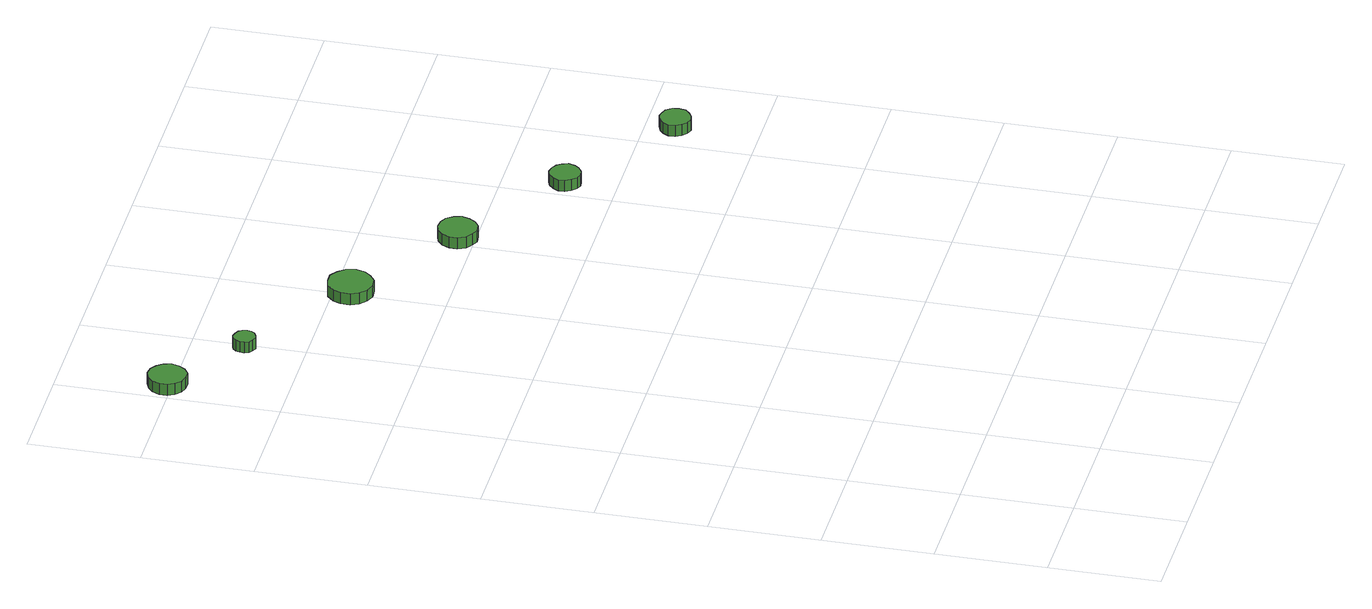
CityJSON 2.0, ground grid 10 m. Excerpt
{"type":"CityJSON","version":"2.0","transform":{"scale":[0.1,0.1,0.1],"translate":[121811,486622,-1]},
"CityObjects":{
"tree1":{"type":"SolitaryVegetationObject","attributes":{"function":"something"}},
"tree2":{"type":"SolitaryVegetationObject","attributes":{"function":"something"}},
"tree3":{"type":"SolitaryVegetationObject","attributes":{"function":"something"},"geometry":[{"type":"MultiSurface","lod":"1","boundaries":[[[0,1,2,3,4,5,6,7,8,9,10,11,12,13,14]],[[15,16,17,18,19,20,21,22,23,24,25,26,27,28,29]],[[0,29,28,1]],[[1,28,27,2]],[[2,27,26,3]],[[3,26,25,4]],[[4,25,24,5]],[[5,24,23,6]],[[6,23,22,7]],[[7,22,21,8]],[[8,21,20,9]],[[9,20,19,10]],[[10,19,18,11]],[[11,18,17,12]],[[12,17,16,13]],[[13,16,15,14]],[[14,15,29,0]]]}]},
"tree4":{"type":"SolitaryVegetationObject","attributes":{"function":"something"},"geometry":[{"type":"MultiSurface","lod":"1","boundaries":[[[30,31,32,33,34,35,36,37,38,39,40,41,42,43,44]],[[45,46,47,48,49,50,51,52,53,54,55,56,57,58,59]],[[30,59,58,31]],[[31,58,57,32]],[[32,57,56,33]],[[33,56,55,34]],[[34,55,54,35]],[[35,54,53,36]],[[36,53,52,37]],[[37,52,51,38]],[[38,51,50,39]],[[39,50,49,40]],[[40,49,48,41]],[[41,48,47,42]],[[42,47,46,43]],[[43,46,45,44]],[[44,45,59,30]]]}]},
"tree5":{"type":"SolitaryVegetationObject","attributes":{"function":"something"},"geometry":[{"type":"MultiSurface","lod":"1","boundaries":[[[60,61,62,63,64,65,66,67,68,69,70,71,72,73,74]],[[75,76,77,78,79,80,81,82,83,84,85,86,87,88,89]],[[60,89,88,61]],[[61,88,87,62]],[[62,87,86,63]],[[63,86,85,64]],[[64,85,84,65]],[[65,84,83,66]],[[66,83,82,67]],[[67,82,81,68]],[[68,81,80,69]],[[69,80,79,70]],[[70,79,78,71]],[[71,78,77,72]],[[72,77,76,73]],[[73,76,75,74]],[[74,75,89,60]]]}]},
"tree6":{"type":"SolitaryVegetationObject","attributes":{"function":"something"},"geometry":[{"type":"MultiSurface","lod":"1","boundaries":[[[90,91,92,93,94,95,96,97,98,99,100,101,102,103,104]],[[105,106,107,108,109,110,111,112,113,114,115,116,117,118,119]],[[90,119,118,91]],[[91,118,117,92]],[[92,117,116,93]],[[93,116,115,94]],[[94,115,114,95]],[[95,114,113,96]],[[96,113,112,97]],[[97,112,111,98]],[[98,111,110,99]],[[99,110,109,100]],[[100,109,108,101]],[[101,108,107,102]],[[102,107,106,103]],[[103,106,105,104]],[[104,105,119,90]]]}]},
"tree7":{"type":"SolitaryVegetationObject","attributes":{"function":"something"},"geometry":[{"type":"MultiSurface","lod":"1","boundaries":[[[120,121,122,123,124,125,126,127,128,129,130,131,132,133,134]],[[135,136,137,138,139,140,141,142,143,144,145,146,147,148,149]],[[120,149,148,121]],[[121,148,147,122]],[[122,147,146,123]],[[123,146,145,124]],[[124,145,144,125]],[[125,144,143,126]],[[126,143,142,127]],[[127,142,141,128]],[[128,141,140,129]],[[129,140,139,130]],[[130,139,138,131]],[[131,138,137,132]],[[132,137,136,133]],[[133,136,135,134]],[[134,135,149,120]]]}]},
"tree8":{"type":"SolitaryVegetationObject","attributes":{"function":"something"},"geometry":[{"type":"MultiSurface","lod":"1","boundaries":[[[150,151,152,153,154,155,156,157,158,159,160,161,162,163,164]],[[165,166,167,168,169,170,171,172,173,174,175,176,177,178,179]],[[150,179,178,151]],[[151,178,177,152]],[[152,177,176,153]],[[153,176,175,154]],[[154,175,174,155]],[[155,174,173,156]],[[156,173,172,157]],[[157,172,171,158]],[[158,171,170,159]],[[159,170,169,160]],[[160,169,168,161]],[[161,168,167,162]],[[162,167,166,163]],[[163,166,165,164]],[[164,165,179,150]]]}]}
},
"vertices":[
[39,805,19],[37,812,19],[33,817,19],[27,821,19],[20,822,19],[13,819,19],[8,815,19],[5,808,19],[5,801,19],[8,795,19],[13,790,19],[20,788,19],[27,788,19],[33,792,19],[37,798,19],[37,798,8],[33,792,8],[27,788,8],[20,788,8],[13,790,8],[8,795,8],[5,801,8],[5,808,8],[8,815,8],[13,819,8],[20,822,8],[27,821,8],[33,817,8],[37,812,8],[39,805,8],
[107,754,19],[106,758,19],[104,761,19],[100,763,19],[96,764,19],[92,763,19],[89,760,19],[88,756,19],[88,752,19],[89,748,19],[92,746,19],[96,744,19],[100,745,19],[104,747,19],[106,750,19],[106,750,8],[104,747,8],[100,745,8],[96,744,8],[92,746,8],[89,748,8],[88,752,8],[88,756,8],[89,760,8],[92,763,8],[96,764,8],[100,763,8],[104,761,8],[106,758,8],[107,754,8],
[225,685,19],[223,694,19],[218,700,19],[211,705,19],[202,705,19],[194,703,19],[188,697,19],[185,690,19],[185,681,19],[188,674,19],[194,668,19],[202,665,19],[211,666,19],[218,671,19],[223,677,19],[223,677,8],[218,671,8],[211,666,8],[202,665,8],[194,668,8],[188,674,8],[185,681,8],[185,690,8],[188,697,8],[194,703,8],[202,705,8],[211,705,8],[218,700,8],[223,694,8],[225,685,8],
[330,616,19],[328,623,19],[324,629,19],[318,632,19],[310,633,19],[304,631,19],[298,626,19],[295,619,19],[295,612,19],[298,605,19],[304,601,19],[310,598,19],[318,599,19],[324,603,19],[328,609,19],[328,609,8],[324,603,8],[318,599,8],[310,598,8],[304,601,8],[298,605,8],[295,612,8],[295,619,8],[298,626,8],[304,631,8],[310,633,8],[318,632,8],[324,629,8],[328,623,8],[330,616,8],
[435,546,19],[433,552,19],[430,556,19],[425,559,19],[419,560,19],[414,558,19],[410,554,19],[407,549,19],[407,543,19],[410,538,19],[414,534,19],[419,532,19],[425,533,19],[430,536,19],[433,540,19],[433,540,8],[430,536,8],[425,533,8],[419,532,8],[414,534,8],[410,538,8],[407,543,8],[407,549,8],[410,554,8],[414,558,8],[419,560,8],[425,559,8],[430,556,8],[433,552,8],[435,546,8],
[544,474,19],[543,480,19],[539,485,19],[534,487,19],[529,488,19],[523,486,19],[519,482,19],[516,477,19],[516,471,19],[519,466,19],[523,462,19],[529,460,19],[534,461,19],[539,464,19],[543,468,19],[543,468,8],[539,464,8],[534,461,8],[529,460,8],[523,462,8],[519,466,8],[516,471,8],[516,477,8],[519,482,8],[523,486,8],[529,488,8],[534,487,8],[539,485,8],[543,480,8],[544,474,8]
]}
